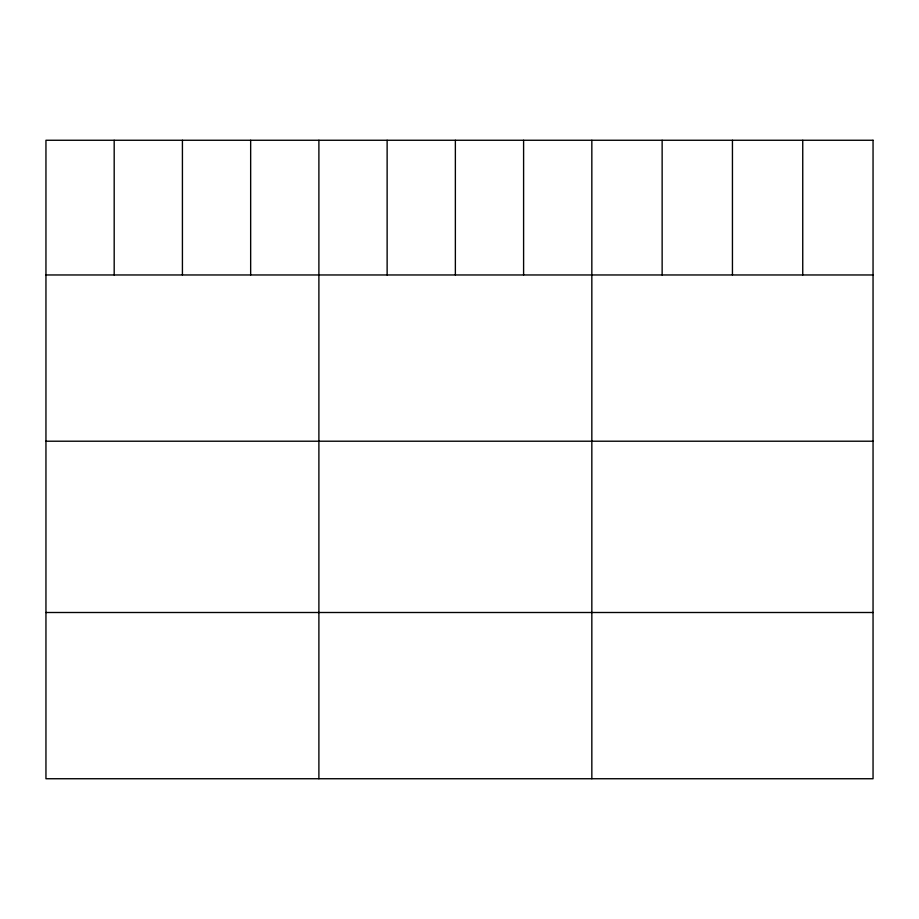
<?xml version="1.0" encoding="UTF-8"?>
<svg xmlns="http://www.w3.org/2000/svg" width="919" height="919" viewBox="0 0 919 919"><rect width="100%" height="100%" fill="white"/><g stroke="black" fill="none" stroke-linecap="round" stroke-linejoin="round"><path stroke-width="1.38" d="M45.95 274.965L873.05 274.965M45.95 441.212L873.05 441.212M45.95 612.502L873.05 612.502M802.746 140.262L802.746 274.965M732.443 140.262L732.443 274.965M662.139 140.262L662.139 274.965M591.836 140.262L591.836 778.738M523.6 140.262L523.6 274.965M455.364 140.262L455.364 274.965M387.129 140.262L387.129 274.965M318.893 140.262L318.893 778.738M250.657 140.262L250.657 274.965M182.422 140.262L182.422 274.965M114.186 140.262L114.186 274.965M873.05 140.262L45.95 140.262L45.95 778.738L873.05 778.738L873.05 140.262"/></g></svg>
